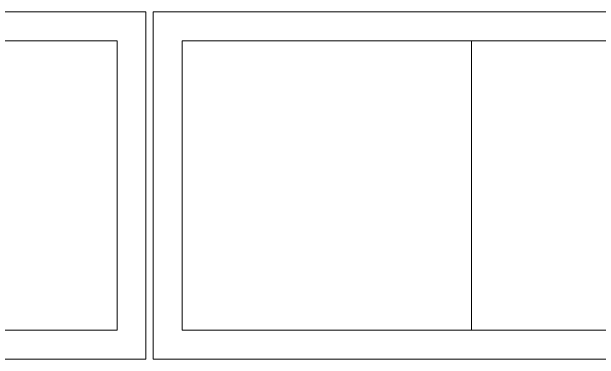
# Model space of a CAD drawing. Header units: metres. Extents: x 349703 to 349913, y 9282546 to 9282694.
# Drawn here: x 349770.237 to 349772.268, y 9282601.756 to 9282602.956 of the extents above; entities that cross this region are included whole.
import ezdxf

# ---------------------------------------------------------------- set-up
doc = ezdxf.new("R2010")
doc.units = ezdxf.units.M
doc.header["$LTSCALE"] = 0.25
doc.layers.add('ARQ-FONDO', color=253, linetype='CONTINUOUS', lineweight=9)

msp = doc.modelspace()

# ---------------------------------------------------------------- linework, layer by layer
at = {"layer": 'ARQ-FONDO'}
msp.add_line((349771.8262, 9282602.8555), (349771.8262, 9282601.8555), dxfattribs=at)
at = {"layer": 'ARQ-FONDO', "lineweight": 0}
for points in [[(349767.3712, 9282601.7556), (349770.7012, 9282601.7556), (349770.7012, 9282602.9556), (349767.3712, 9282602.9556)], [(349770.7262, 9282601.7555), (349774.0562, 9282601.7555), (349774.0562, 9282602.9555), (349770.7262, 9282602.9555)]]:
    msp.add_lwpolyline(points, close=True, dxfattribs=at)
at = {"layer": 'ARQ-FONDO'}
for points in [[(349767.4712, 9282601.8556), (349770.6012, 9282601.8556), (349770.6012, 9282602.8556), (349767.4712, 9282602.8556)], [(349770.8262, 9282601.8555), (349773.9562, 9282601.8555), (349773.9562, 9282602.8555), (349770.8262, 9282602.8555)]]:
    msp.add_lwpolyline(points, close=True, dxfattribs=at)

doc.saveas('drawing.dxf')
